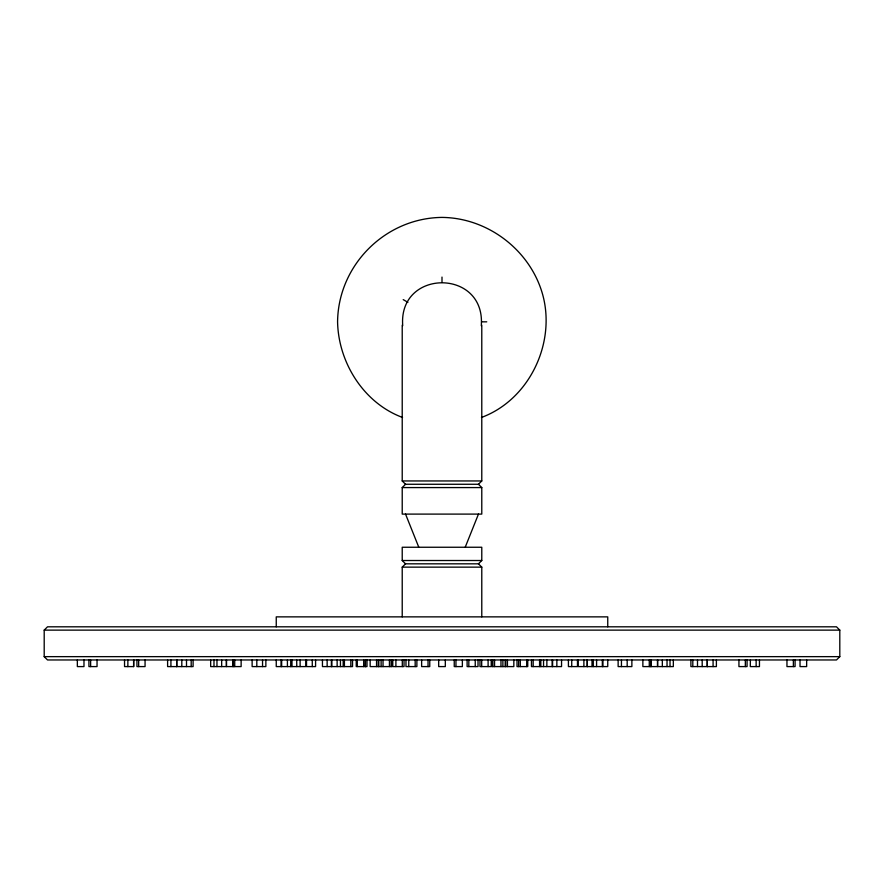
<?xml version="1.0" encoding="UTF-8"?>
<svg xmlns="http://www.w3.org/2000/svg" width="884" height="884" viewBox="0 0 884 884"><rect width="100%" height="100%" fill="white"/><g stroke="black" fill="none" stroke-linecap="round" stroke-linejoin="round"><path stroke-width="1.33" d="M481.283 325.688C485.747 268.504 398.253 268.504 402.717 325.688M465.205 547.251L478.465 514.101M44.2 630.126L47.515 626.811L836.485 626.811L839.8 630.126L839.8 656.646L836.485 659.961L47.515 659.961L44.2 656.646L44.2 630.126L839.8 630.126M478.465 484.266L481.78 487.581L481.78 514.101L402.22 514.101L402.22 487.581L405.535 484.266L478.465 484.266L481.78 480.951L481.78 325.146M402.22 616.866L402.22 567.141L405.535 563.826L478.465 563.826L481.78 560.511L481.78 547.251L402.22 547.251L402.22 560.511L405.535 563.826M481.448 417.469C529.063 399.866 555.959 343.6 542.776 294.98C530.621 250.515 488.112 217.818 442 217.409C385.291 217.994 338.163 265.123 337.577 321.831C338.373 362.65 363.766 403.093 402.552 417.469M481.78 321.831L486.752 321.831M402.22 325.146L402.22 480.951L481.78 480.951M402.22 487.581L481.78 487.581M402.22 560.511L481.78 560.511M402.22 567.141L481.78 567.141L481.78 616.866M44.2 656.646L839.8 656.646M403.214 299.621L407.911 302.317M402.22 480.951L405.535 484.266M478.465 563.826L481.78 567.141M405.535 514.101L418.795 547.251M806.65 659.961L806.65 666.591L800.02 666.591L800.02 659.961M795.081 659.961L795.081 666.591L786.959 666.591L786.959 659.961M793.368 659.961L793.368 666.591M759.455 659.961L759.455 666.591L750.295 666.591L750.394 659.961M756.14 659.961L756.14 666.591M747.057 659.961L747.057 666.591L738.936 666.591L738.936 659.961M745.334 659.961L745.334 666.591M716.394 659.961L716.394 666.591L690.901 666.591L690.901 659.961M713.079 659.961L713.079 666.591M707.333 659.961L707.333 666.591M707.2 659.961L707.2 666.591M702.194 659.961L702.194 666.591M697.498 659.961L697.498 666.591M692.813 659.961L692.813 666.591M673.332 659.961L673.332 666.591L657.652 666.591L657.652 659.961M670.017 659.961L670.017 666.591M667.033 659.961L667.033 666.591M662.337 659.961L662.337 666.591M657.475 659.961L657.475 666.591L642.867 666.591L642.867 659.961M650.989 659.961L650.989 666.591M650.845 659.961L650.845 666.591M649.276 659.961L649.276 666.591M631.872 659.961L631.872 666.591L618.137 666.591L618.137 659.961M627.198 659.961L627.176 666.591M621.452 659.961L621.452 666.591M607.75 626.811L607.75 616.866L276.25 616.866L276.25 626.811M607.75 659.961L607.75 666.591L578.147 666.591L578.147 659.961M602.954 659.961L602.954 666.591M602.336 659.961L602.336 666.591M596.589 659.961L596.589 666.591M593.274 659.961L593.274 666.591M592.015 659.961L592.015 666.591M587.33 659.961L587.33 666.591M587.197 659.961L587.197 666.591M583.882 659.961L583.882 666.591M577.473 659.961L577.473 666.591L568.412 666.591L568.412 659.961M571.727 659.961L571.727 666.591M561.55 659.961L561.55 666.591L531.461 666.591L531.461 659.961M556.854 659.961L556.854 666.591M552.611 659.961L552.611 666.591M552.168 659.961L552.168 666.591M546.865 659.961L546.865 666.591M543.549 659.961L543.549 666.591M540.82 659.961L540.82 666.591M539.583 659.961L539.583 666.591M533.174 659.961L533.174 666.591M527.748 659.961L527.748 666.591L517.007 666.591L517.007 659.961M526.709 659.961L526.709 666.591M520.311 659.961L520.311 666.591M518.687 659.961L518.588 666.591M513.836 659.961L513.836 666.591L492.012 666.591L492.012 659.961M507.438 659.961L507.438 666.591M505.725 659.961L505.725 666.591M505.184 659.961L505.184 666.591M502.886 659.961L502.886 666.591M500.974 659.961L500.974 666.591M494.565 659.961L494.565 666.591M492.852 659.961L492.852 666.591M491.228 659.961L491.228 666.591L479.979 666.591L479.979 659.961M488.101 659.961L488.101 666.591M481.692 659.961L481.692 666.591M478.023 659.961L478.023 666.591L467.117 666.591L467.117 659.961M475.238 659.961L475.238 666.591M468.829 659.961L468.829 666.591M462.365 659.961L462.365 666.591L454.243 666.591L454.243 659.961M455.956 659.961L455.956 666.591M445.315 659.961L445.315 666.591L438.685 666.591L438.685 659.961M442 277.079L442 282.051M429.757 659.961L429.757 666.591L421.635 666.591L421.635 659.961M428.044 659.961L428.044 666.591M416.883 659.961L416.883 666.591L405.977 666.591L405.977 659.961M415.171 659.961L415.171 666.591M408.762 659.961L408.762 666.591M404.021 659.961L404.021 666.591L392.772 666.591L392.772 659.961M402.297 659.961L402.297 666.591M395.899 659.961L395.899 666.591M391.988 659.961L391.988 666.591L370.164 666.591L370.164 659.961M391.148 659.961L391.148 666.591M389.435 659.961L389.435 666.591M383.026 659.961L383.026 666.591M381.114 659.961L381.114 666.591M378.816 659.961L378.816 666.591M378.275 659.961L378.275 666.591M376.562 659.961L376.562 666.591M366.993 659.961L366.993 666.591L356.252 666.591L356.252 659.961M363.689 659.961L363.689 666.591M357.291 659.961L357.291 666.591M352.539 659.961L352.539 666.591L322.45 666.591L322.45 659.961M350.826 659.961L350.826 666.591M344.417 659.961L344.417 666.591M343.18 659.961L343.18 666.591M340.451 659.961L340.451 666.591M337.136 659.961L337.136 666.591M331.832 659.961L331.832 666.591M331.389 659.961L331.389 666.591M327.146 659.961L327.146 666.591M315.588 659.961L315.588 666.591L306.527 666.591L306.527 659.961M312.273 659.961L312.273 666.591M305.853 659.961L305.853 666.591L276.25 666.591L276.25 659.961M300.118 659.961L300.118 666.591M296.67 659.961L296.803 666.591M291.985 659.961L291.985 666.591M290.726 659.961L290.726 666.591M287.411 659.961L287.411 666.591M281.664 659.961L281.664 666.591M281.035 659.961L281.035 666.591M265.863 659.961L265.863 666.591L252.128 666.591L252.128 659.961M262.548 659.961L262.548 666.591M256.802 659.961L256.824 666.591M241.133 659.961L241.133 666.591L226.525 666.591L226.525 659.961M234.724 659.961L234.724 666.591M233.155 659.961L233.155 666.591M233.011 659.961L233.011 666.591M226.348 659.961L226.348 666.591L210.668 666.591L210.668 659.961M221.663 659.961L221.663 666.591M216.967 659.961L216.967 666.591M213.983 659.961L213.983 666.591M193.099 659.961L193.099 666.591L167.606 666.591L167.606 659.961M191.187 659.961L191.187 666.591M186.502 659.961L186.502 666.591M181.806 659.961L181.806 666.591M176.8 659.961L176.8 666.591M176.667 659.961L176.667 666.591M170.921 659.961L170.921 666.591M145.064 659.961L145.064 666.591L136.943 666.591L136.943 659.961M138.666 659.961L138.666 666.591M133.705 659.961L133.705 666.591L124.545 666.591L124.545 659.961M133.606 659.961L133.606 666.591M127.86 659.961L127.86 666.591M97.041 659.961L97.041 666.591L88.919 666.591L88.919 659.961M90.632 659.961L90.632 666.591M83.98 659.961L83.98 666.591L77.35 666.591L77.35 659.961M365.412 666.591L365.412 659.961L365.313 666.591"/></g></svg>
